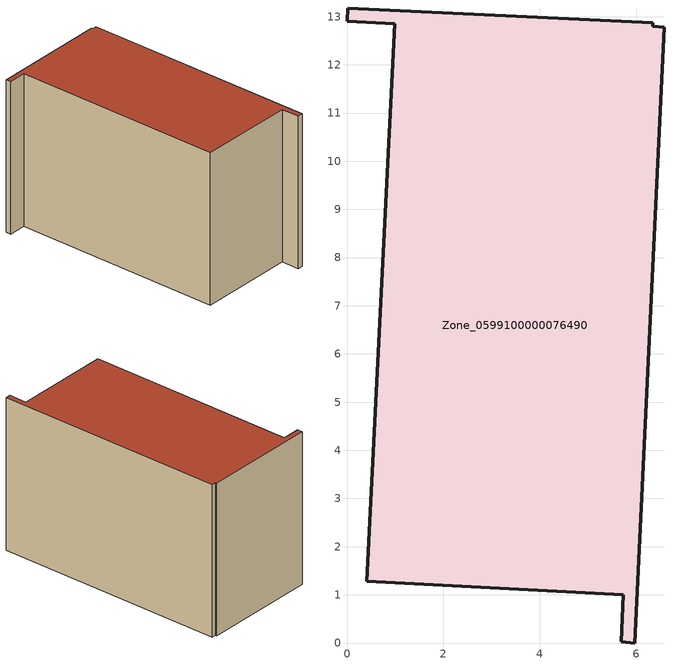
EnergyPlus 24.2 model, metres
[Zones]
Zone_0599100000076490
 floor ground (C_G): 0.99,12.85 0,12.9 0.01,13.18 6.35,12.87 6.35,12.8 6.59,12.79 5.97,0 5.69,0.02 5.73,1 0.41,1.28 z0
 wall outside (C_F): 0,12.9 0.99,12.85 0.41,1.28 5.73,1 5.69,0.02 5.97,0 6.59,12.79 6.35,12.8 6.35,12.87 0.01,13.18 0,12.9 z0:8.43
 roof outside (C_R): 6.59,12.79 6.35,12.8 6.35,12.87 0.01,13.18 0,12.9 0.99,12.85 0.41,1.28 5.73,1 5.69,0.02 5.97,0 z8.43
[BUILDING]
Pand.0599100000076490: North Axis=0; Terrain=City; Loads Convergence Tolerance Value=0.04; Temperature Convergence Tolerance Value=0.4; Solar Distribution=FullExterior; Maximum Number of Warmup Days=25; Minimum Number of Warmup Days=1
[Site:Location]
Rotterdam.The.Hague.AP_ZH_NLD Design_Conditions: Latitude=51.96; Longitude=4.45; Time Zone=1; Elevation=-4.5
[SITE:GROUNDTEMPERATURE:BUILDINGSURFACE]
18, 18, 18, 18, 18, 18, 18, 18, 18, 18, 18, 18
[MATERIAL] Thermal Absorptance=0.9; Solar Absorptance=0.7; Visible Absorptance=0.7
Name | Roughness | Thickness | Conductivity | Density | Specific Heat
G.D.1965 | MediumSmooth | 0.15 | 1 | 540 | 1210
F.D.1965 | Rough | 0.3 | 0.857143 | 1920 | 840
R.D.1965 | MediumRough | 0.2 | 0.08 | 1500 | 1000
[CONSTRUCTION]
C_G: G.D.1965
C_F: F.D.1965
C_R: R.D.1965
[ZONE]
Zone_0599100000076490: Type=1; Multiplier=1; Ceiling Height=Autocalculate; Volume=Autocalculate; Floor Area=autocalculate; Part of Total Floor Area=Yes
[ZONEINFILTRATION:DESIGNFLOWRATE]
Infil_Zone_0599100000076490: Zone or ZoneList or Space or SpaceList=Zone_0599100000076490; Schedule=AlwaysOn; Design Flow Rate Calculation Method=Flow/Area; Flow Rate per Floor Area=0.0042; Constant Term Coefficient=1; Temperature Term Coefficient=0; Velocity Term Coefficient=0; Velocity Squared Term Coefficient=0
[HVACTEMPLATE:ZONE:IDEALLOADSAIRSYSTEM]
Zone_0599100000076490: Maximum Heating Supply Air Temperature=50; Minimum Cooling Supply Air Temperature=13; Maximum Heating Supply Air Humidity Ratio=0.0156; Minimum Cooling Supply Air Humidity Ratio=0.0077; Heating Limit=NoLimit; Cooling Limit=NoLimit; Dehumidification Control Type=ConstantSensibleHeatRatio; Cooling Sensible Heat Ratio=0.7; Dehumidification Setpoint=60; Humidification Control Type=None; Humidification Setpoint=30; Outdoor Air Method=None; Outdoor Air Flow Rate per Person=0.00944; Outdoor Air Flow Rate per Zone Floor Area=0; Outdoor Air Flow Rate per Zone=0; Demand Controlled Ventilation Type=None; Outdoor Air Economizer Type=NoEconomizer; Heat Recovery Type=None; Sensible Heat Recovery Effectiveness=0.7; Latent Heat Recovery Effectiveness=0.65
[ZONECONTROL:THERMOSTAT]
ThermostatControl_Zone_0599100000076490: Zone or ZoneList=Zone_0599100000076490; Control Type Schedule=DualSetpointControlType; Control 1=Thermostat_Zone_0599100000076490; Temperature Difference Between Cutout And Setpoint=0
[THERMOSTATSETPOINT:DUALSETPOINT]
Thermostat_Zone_0599100000076490: Heating Setpoint Temperature Schedule=HeatingSetpoint_Zone_0599100000076490; Cooling Setpoint Temperature Schedule=CoolingSetpoint_Zone_0599100000076490
[SCHEDULE:COMPACT]
HeatingSetpoint_Zone_0599100000076490: Through: 12/31, For: AllDays, Until: 24:00, 21
CoolingSetpoint_Zone_0599100000076490: Through: 12/31, For: AllDays, Until: 24:00, 24
DualSetpointControlType: Through: 12/31, For: AllDays, Until: 24:00, 4
AlwaysOn: Through: 12/31, For: AllDays, Until: 24:00, 1
